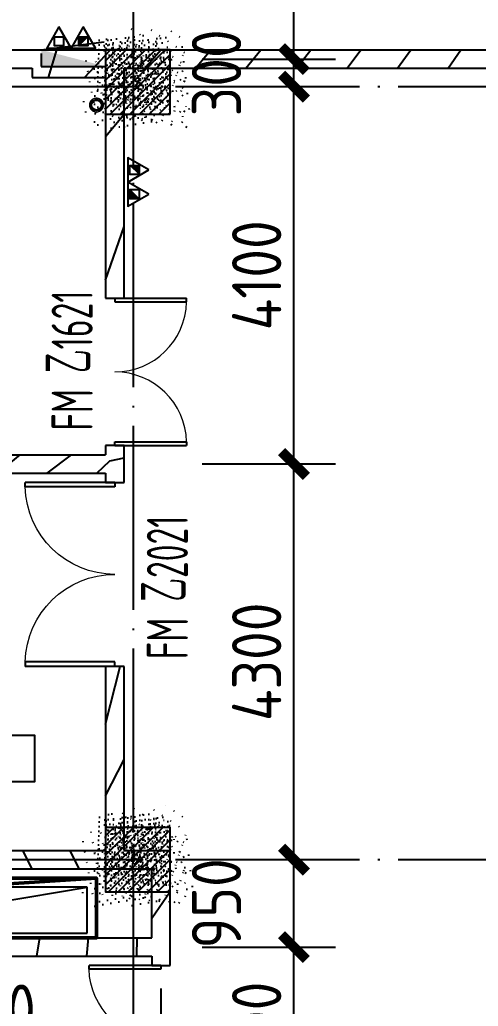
# Model space of a CAD drawing. Header units: inches. Extents: x 0 to 1813292486, y 0 to 3473589894.
# Drawn here: x 600530652 to 600535634, y 3473278025 to 3473288745 of the extents above; entities that cross this region are included whole.
import ezdxf
from ezdxf.enums import TextEntityAlignment as Align
from ezdxf.xclip import XClip

# ---------------------------------------------------------------- set-up
doc = ezdxf.new("R2010")
doc.units = ezdxf.units.IN
doc.header["$LTSCALE"] = 1000
doc.header["$MEASUREMENT"] = 0
doc.header["$XCLIPFRAME"] = 2
doc.linetypes.add('AX-MALL-GIRD-200$0$DOTE', pattern=[2.4200000000000004, 2, -0.2, 0.02, -0.2])
for name, color, linetype in [('A-Anno-Note', 241, 'Continuous'), ('AX-MALL-DIM-P02$0$A-Anno-Dims', 3, 'Continuous'), ('AX-MALL-DIM-P02$0$A-Detl-Thin', 131, 'Continuous'), ('AX-MALL-GIRD-200$0$A-Grid', 222, 'AX-MALL-GIRD-200$0$DOTE'), ('AX-MALL-P02-200$0$A-Anno-Note', 241, 'Continuous'), ('AX-MALL-WALL-P02$0$A-Anno-Note', 241, 'Continuous'), ('AX-MALL-WALL-P02-QT$0$A-Anno-Dims', 3, 'Continuous'), ('AX-MALL-WALL-P02-QT$0$A-Detl-Thin', 131, 'Continuous'), ('AX-MALL-WALL-P02-QT$0$A-Wall', 2, 'Continuous'), ('AX-MALL-WALL-P02-QT$0$A-Wall-Patt', 13, 'Continuous'), ('AX-MALL-WALL-P02-QT$0$A-Wind', 4, 'Continuous'), ('AX-MALL-WORD-P02$0$A-Anno-Note', 241, 'Continuous'), ('AX-MALL-WORD-P02$0$A-Wind-Iden', 11, 'Continuous'), ('AX-MALL-ZTKD-P02$0$A-Anno-Note', 241, 'Continuous'), ('MX-MALL-P02-LG$0$M-VT-DUCT-EAD', 4, 'Continuous'), ('MX-MALL-P02-LG$0$M-VT-DUCT-FLG', 40, 'Continuous'), ('PX-MALL-P02-LG$0$P-Exsh', 31, 'Continuous'), ('PX-MALL-P02-LG$0$P-Hydt-Boxx', 221, 'Continuous'), ('PX-MALL-P02-LG$0$P-Hydt-Pipe', 221, 'Continuous'), ('PX-MALL-P02-LG$0$P-Pipe-Risr', 7, 'Continuous'), ('PX-MALL-P02-LG$0$P-Pipe-Risr-Arch', 6, 'Continuous'), ('PX-MALL-P02-LG$0$P-Pipe-Risr-W100', 6, 'Continuous'), ('PX-MALL-P02-LG$0$P-Pipe-Risr-W50', 6, 'Continuous'), ('SX-MALL-NTKD-L-2F$0$S-HOLE', 5, 'Continuous'), ('SX-MALL-WALL-L-1F~2F$0$S-COLU', 30, 'Continuous'), ('SX-MALL-WALL-L-1F~2F$0$S-PATT-WALL', 83, 'Continuous'), ('SX-MALL-WALL-L-1F~2F$0$单形心', 4, 'Continuous')]:
    doc.layers.add(name, color=color, linetype=linetype)
doc.styles.add('AX-MALL-DIM-P02$0$_TCH_DIM_T3', font='gbenor.shx')
doc.styles.add('AX-MALL-WORD-P02$0$_TCH_WINDOW', font='gbenor.shx', dxfattribs={"bigfont": 'gbcbig.shx'})
doc.styles.add('PX-MALL-P02-LG$0$jzfz', font='gbenor.shx', dxfattribs={"bigfont": 'gbcbig.shx'})
doc.dimstyles.new('AX-MALL-DIM-P02$0$_TCH_ARCH&&180', dxfattribs={"dimtxt": 535.5, "dimasz": 270, "dimexe": 450, "dimexo": 450, "dimgap": 137.25, "dimtad": 1, "dimdec": 0, "dimzin": 0, "dimdsep": 46, "dimtxsty": 'AX-MALL-DIM-P02$0$_TCH_DIM_T3', "dimblk": 'AX-MALL-DIM-P02$0$_ArchTick', "dimcen": 0.09, "dimclrt": 7, "dimazin": 2, "dimtfac": 1, "dimtdec": 0, "dimtix": 1, "dimtmove": 2, "dimatfit": 3, "dimfxl": 500, "dimtolj": 1, "dimtzin": 0, "dimarcsym": 0})
pattern_1 = [(45, (0, 359.0227), (-353.55353201463, 353.55353201463), [])]

# ---------------------------------------------------------------- blocks, each defined once
blk = doc.blocks.new('AX-MALL-WORD-P02')
at = {"layer": 'AX-MALL-WORD-P02$0$A-Anno-Note', "color": 3}
blk.add_lwpolyline([(600360041.2805693, 3473153477.497036), (600361036.4367193, 3473153106.772173), (600361210.9831337, 3473153575.316247), (600360215.8269842, 3473153946.041108)], close=True, dxfattribs=at)
at = {"layer": 'AX-MALL-WORD-P02$0$A-Wind-Iden', "style": 'AX-MALL-WORD-P02$0$_TCH_WINDOW', "width": 0.7}
for s, height, rotation, p in [('1621', 446.25, 69.56816130764669, (600363263.8389819, 3473157286.316308)), ('乙', 506.3829787234042, 69.56816130764669, (600363173.76189, 3473157044.51766)), ('FM', 446.25, 69.56816130764669, (600362955.6661434, 3473156459.07184)), ('2021', 446.25, 69.56816108351019, (600363366.1454097, 3473154597.600975)), ('乙', 506.3829787234042, 69.56816108351019, (600363276.0683169, 3473154355.802326)), ('FM', 446.25, 69.56816108351019, (600363057.972568, 3473153770.356507))]:
    blk.add_text(s, height=height, rotation=rotation, dxfattribs=at).set_placement(p)
blk = doc.blocks.new('AX-MALL-GIRD-200')
at = {"layer": 'AX-MALL-GIRD-200$0$A-Grid'}
for p, q in [((600244912.440112, 3473204422.954183), (600602808.4442104, 3473071096.1909)), ((600241980.060326, 3473196551.41375), (600599876.0644244, 3473063224.650467)), ((600370145.4054303, 3473174495.439316), (600331415.8664808, 3473070531.712234))]:
    blk.add_line(p, q, dxfattribs=at)
blk = doc.blocks.new('SX-MALL-WALL-L-1F~2F$0$BANWANG_XINGXIN')
at = {"color": 0}
for points in [[(0.7071067811865476, 0.7071067811865475), (-0.7071067811865477, -0.7071067811865475)], [(-0.7071067811865475, 0.7071067811865476), (0.7071067811865474, -0.7071067811865477)]]:
    blk.add_lwpolyline(points, dxfattribs=at)
blk = doc.blocks.new('SX-MALL-WALL-L-1F~2F')
at = {"layer": 'SX-MALL-WALL-L-1F~2F$0$S-PATT-WALL'}
h = blk.add_hatch(dxfattribs=at)
h.set_pattern_fill('钢筋混凝土', color=256, scale=15, pattern_type=2)
h.set_pattern_definition([(24.56816131876918, (600332912.8249989, 3473133916.989762), (-31.18316060756021, 68.21004687377882), []), (29.56816131876925, (600332912.8249989, 3473133916.989762), (97.53445422577846, -46.37920049590846), [11.25, -123.75]), (334.5681613187692, (600332912.8249989, 3473133916.989762), (19.88439775835759, 112.9961142864107), [9, -99]), (80.01956131876923, (600332920.95287, 3473133913.12483), (117.4189029535321, 66.61682170576017), [9.5610285, -105.1713168]), (25.75236131876919, (600332923.2977839, 3473133945.102407), (141.3476152674957, -79.15081590010527), [16.87499999999951, -185.624999999996]), (76.20376131876925, (600332935.0767475, 3473133938.506498), (182.3878362713222, 87.98253900728311), [14.3415432, -157.75695]), (330.7523613187692, (600332923.2977839, 3473133945.102407), (182.387767611897, 87.98268144025062), [13.49999999999975, -148.499999999996]), (0.5681613187692669, (600332934.7359098, 3473133932.837853), (62.82047321120105, -87.84980446922418), [11.25, -123.75]), (305.5681613187692, (600332934.7359098, 3473133932.837853), (72.17288940056439, 89.18848105901375), [9, -99]), (51.01956131876926, (600332939.9709445, 3473133925.517033), (134.9933625470349, 1.33857134020591), [9.5610285, -105.1713168]), (17.06816131876921, (600332912.8249989, 3473133916.989762), (19.14085714793764, 46.15589493924091), [0.75, -97.8, 0.75, -100.5, 0.75, -99.375]), (347.0681613187692, (600332912.8249989, 3473133916.989762), (57.63084699394109, 41.66442757030211), [0.75, -57.3, 0.75, -95.55, 0.75, -37.875]), (307.0681613187692, (600332881.4794004, 3473133928.666917), (73.85474001336534, -31.12342331039777), [0.75, -37.5, 0.75, -117, 0.75, -155.25]), (297.0681613187692, (600332867.4230782, 3473133933.90331), (87.2164167648191, -16.46683781742514), [0.75, -48.75, 0.75, -77.69999999999999, 0.75, -110.25])])
h.paths.add_polyline_path([(600364944.1072152, 3473159387.495452), (600365188.4721973, 3473160043.457155), (600364532.5104944, 3473160287.822137), (600364288.1455123, 3473159631.860435)])
h = blk.add_hatch(dxfattribs=at)
h.set_pattern_fill('钢筋混凝土', color=256, scale=15, pattern_type=2)
h.set_pattern_definition([(24.56816131876918, (600332895.3703516, 3473133870.135342), (-31.18316060756021, 68.21004687377882), []), (29.56816131876925, (600332895.3703516, 3473133870.135342), (97.53445422577846, -46.37920049590846), [11.25, -123.75]), (334.5681613187692, (600332895.3703516, 3473133870.135342), (19.88439775835759, 112.9961142864107), [9, -99]), (80.01956131876923, (600332903.4982227, 3473133866.27041), (117.4189029535321, 66.61682170576017), [9.5610285, -105.1713168]), (25.75236131876919, (600332905.8431365, 3473133898.247986), (141.3476152674957, -79.15081590010527), [16.87499999999951, -185.6249999999961]), (76.20376131876925, (600332917.6221002, 3473133891.652078), (182.3878362713222, 87.98253900728311), [14.3415432, -157.75695]), (330.7523613187692, (600332905.8431365, 3473133898.247986), (182.387767611897, 87.98268144025062), [13.49999999999975, -148.4999999999961]), (0.5681613187692669, (600332917.2812625, 3473133885.983433), (62.82047321120105, -87.84980446922418), [11.25, -123.75]), (305.5681613187692, (600332917.2812625, 3473133885.983433), (72.17288940056439, 89.18848105901375), [9, -99]), (51.01956131876926, (600332922.5162972, 3473133878.662612), (134.9933625470349, 1.33857134020591), [9.5610285, -105.1713168]), (17.06816131876921, (600332895.3703516, 3473133870.135342), (19.14085714793764, 46.15589493924091), [0.75, -97.8, 0.75, -100.5, 0.75, -99.375]), (347.0681613187692, (600332895.3703516, 3473133870.135342), (57.63084699394109, 41.66442757030211), [0.75, -57.3, 0.75, -95.55, 0.75, -37.875]), (307.0681613187692, (600332864.0247531, 3473133881.812497), (73.85474001336534, -31.12342331039777), [0.75, -37.5, 0.75, -117, 0.75, -155.25]), (297.0681613187692, (600332849.9684309, 3473133887.04889), (87.2164167648191, -16.46683781742514), [0.75, -48.75, 0.75, -77.69999999999999, 0.75, -110.25])])
h.paths.add_polyline_path([(600361994.2727829, 3473151469.100599), (600362238.637765, 3473152125.062302), (600361582.6760621, 3473152369.427284), (600361338.3110801, 3473151713.465581)])
at = {"layer": 'SX-MALL-WALL-L-1F~2F$0$S-COLU'}
for points in [[(600364944.1072152, 3473159387.495452), (600365188.4721973, 3473160043.457155), (600364532.5104944, 3473160287.822137), (600364288.1455123, 3473159631.860435)], [(600361994.2727829, 3473151469.100599), (600362238.637765, 3473152125.062302), (600361582.6760621, 3473152369.427284), (600361338.3110801, 3473151713.465581)]]:
    blk.add_lwpolyline(points, close=True, dxfattribs=at)
at = {"layer": 'SX-MALL-WALL-L-1F~2F$0$单形心', "xscale": 50, "yscale": 50, "zscale": 50}
for p in [(600364738.3088548, 3473159837.658795), (600361788.4744226, 3473151919.263941)]:
    blk.add_blockref('SX-MALL-WALL-L-1F~2F$0$BANWANG_XINGXIN', p, dxfattribs=at)
blk = doc.blocks.new('SX-MALL-WALL-L-2F~3F')
ref = blk.add_blockref('SX-MALL-WALL-L-1F~2F', (0, 0))
XClip(ref).set_block_clipping_path([(600349769.7341375, 3473074679.418533), (600357001.7302529, 3473071985.287766), (600356499.8725733, 3473070638.124951), (600359302.5086629, 3473069594.060767), (600362345.1765132, 3473077761.653201), (600381551.4312518, 3473070606.759726), (600391553.7259278, 3473066880.611454), (600387749.827644, 3473056669.608357), (600391632.1759799, 3473055223.319679), (600395635.5522461, 3473065969.791956), (600406982.2408491, 3473061742.817497), (600403058.8006672, 3473051210.921831), (600412723.2437257, 3473047610.6332), (600445093.3740637, 3473134503.466942), (600393055.2444371, 3473153889.197227), (600387463.4997383, 3473138878.984498), (600380158.3525343, 3473141600.366193), (600382830.751978, 3473148774.027779), (600388210.8522022, 3473146769.782572), (600390696.2253517, 3473153441.399696), (600277474.697425, 3473195619.741203), (600273446.9822528, 3473184807.934726), (600257129.111771, 3473190886.82031), (600241575.9633431, 3473149136.690594), (600258197.8999482, 3473142944.531458), (600255239.7303221, 3473135003.762026), (600263182.3271956, 3473132044.911624), (600260741.6763649, 3473125493.34496), (600269350.4970673, 3473122286.306632), (600271511.1407766, 3473128086.235537), (600286270.1853781, 3473122588.058336), (600284109.5416689, 3473116788.129431), (600282580.7823727, 3473112684.400902), (600291840.7574171, 3473109234.788475), (600290827.7957876, 3473106515.642598), (600293360.405141, 3473105572.171298), (600294731.2544166, 3473109252.0137), (600323175.4764534, 3473098655.706329), (600321336.3302773, 3473093718.790065), (600344750.773286, 3473084996.222976), (600341987.4689643, 3473077578.540671), (600344583.6790427, 3473076611.376234), (600346015.5062013, 3473080454.904757), (600351201.5612961, 3473078522.947055)])
blk = doc.blocks.new('SX-MALL-WALL-2F~3F')
blk.add_blockref('SX-MALL-WALL-L-2F~3F', (0, 0))
blk = doc.blocks.new('MX-MALL-P02-LG')
at = {"layer": 'MX-MALL-P02-LG$0$M-VT-DUCT-EAD'}
for p, q in [((600361168.2833177, 3473151830.162632), (600358357.0188781, 3473152877.441129)), ((600358182.4724619, 3473152408.897056), (600360993.7369015, 3473151361.618559)), ((600360993.7369015, 3473151361.618559), (600361168.2833177, 3473151830.162632))]:
    blk.add_line(p, q, dxfattribs=at)
at = {"layer": 'MX-MALL-P02-LG$0$M-VT-DUCT-FLG'}
blk.add_line((600358182.4724619, 3473152408.897056), (600361168.2833177, 3473151830.162632), dxfattribs=at)
blk = doc.blocks.new('SX-MALL-NTKD-L-2F')
at = {"layer": 'SX-MALL-NTKD-L-2F$0$S-HOLE', "lineweight": 50, "elevation": 2999.999999999998}
blk.add_lwpolyline([(600358298.2193466, 3473153006.059227), (600361296.901416, 3473151888.962166), (600361069.991096, 3473151279.854927), (600358071.3090267, 3473152396.951988)], close=True, dxfattribs=at)
blk.add_lwpolyline([(600361296.9014161, 3473151888.962166), (600358648.2186202, 3473152686.449243), (600358071.3737843, 3473152396.927864)], dxfattribs=at)
blk = doc.blocks.new('SX-MALL-NTKD-2F')
blk.add_blockref('SX-MALL-NTKD-L-2F', (0, 0))
blk = doc.blocks.new('AX-MALL-WALL-P02-QT$0$$DorLib2D$00000002')
for p, q in [((-0.5, -5.684341886080802e-17), (-0.5000000000000007, 0.4875)), ((-0.4750000000000007, 0.4875), (-0.5000000000000007, 0.4875)), ((-0.475, -2.842170943040401e-17), (-0.4750000000000007, 0.4875)), ((0.475, -2.842170943040401e-17), (0.4750000000000007, 0.4875)), ((0.4750000000000007, 0.4875), (0.5000000000000007, 0.4875)), ((0.5, -5.684341886080802e-17), (0.5000000000000007, 0.4875)), ((-0.5, -5.684341886080802e-17), (-0.475, -2.842170943040401e-17)), ((0.5, -5.684341886080802e-17), (0.475, -2.842170943040401e-17))]:
    blk.add_line(p, q)
at = {"lineweight": 13}
for centre, start, end in [((-0.4875, -4.263256414560601e-17), 0, 88.53071641864632), ((0.4875, -4.263256414560601e-17), 91.4692835813537, 180)]:
    blk.add_arc(centre, 0.4875, start, end, dxfattribs=at)
blk = doc.blocks.new('AX-MALL-WALL-P02-QT')
at = {"layer": 'AX-MALL-WALL-P02-QT$0$A-Wall-Patt'}
h = blk.add_hatch(dxfattribs=at)
h.set_pattern_fill('普通砖', color=256, scale=200, style=0)
h.set_pattern_definition(pattern_1)
h.paths.add_polyline_path([(600356614.4243515, 3473163095.256836), (600356684.8603106, 3473162997.87501), (600363713.0262285, 3473160379.676978), (600363782.8447949, 3473160567.094607), (600356660.9700625, 3473163220.201922)])
h = blk.add_hatch(dxfattribs=at)
h.set_pattern_fill('普通砖', color=256, scale=200, style=0)
h.set_pattern_definition(pattern_1)
h.paths.add_polyline_path([(600363782.8447946, 3473160567.094607), (600363678.1169451, 3473160285.968163), (600364427.7874633, 3473160006.693897), (600364568.0419888, 3473160096.7297), (600364626.2241274, 3473160252.911058)])
h = blk.add_hatch(dxfattribs=at)
h.set_pattern_fill('普通砖', color=256, scale=200, style=0)
h.set_pattern_definition(pattern_1)
h.paths.add_polyline_path([(600364568.0419888, 3473160096.729701), (600364650.1143757, 3473160030.584146), (600379409.2478706, 3473154532.373841), (600379479.0664369, 3473154719.791471), (600364626.2241274, 3473160252.911058)])
h = blk.add_hatch(dxfattribs=at)
h.set_pattern_fill('普通砖', color=256, scale=200, style=0)
h.set_pattern_definition(pattern_1)
h.paths.add_polyline_path([(600364427.7874633, 3473160006.693897), (600363589.9646676, 3473157757.682346), (600363777.3822968, 3473157687.86378), (600364650.1143757, 3473160030.584146), (600364568.0419888, 3473160096.7297)])
h = blk.add_hatch(dxfattribs=at)
h.set_pattern_fill('普通砖', color=256, scale=200, style=0)
h.set_pattern_definition(pattern_1)
h.paths.add_polyline_path([(600355121.2885915, 3473158991.668835), (600355148.8518516, 3473158874.687165), (600362926.6882874, 3473155977.214867), (600363024.0701135, 3473156047.650826), (600362996.5068537, 3473156164.632496), (600355218.6704178, 3473159062.104794)])
h = blk.add_hatch(dxfattribs=at)
h.set_pattern_fill('普通砖', color=256, scale=200, style=0)
h.set_pattern_definition(pattern_1)
h.paths.add_polyline_path([(600363149.0151997, 3473156001.105115), (600363218.8337661, 3473156188.522745), (600363031.4161369, 3473156258.341311), (600362996.5068537, 3473156164.632496), (600363024.0701135, 3473156047.650826)])
h = blk.add_hatch(dxfattribs=at)
h.set_pattern_fill('普通砖', color=256, scale=200, style=0)
h.set_pattern_definition(pattern_1)
h.paths.add_polyline_path([(600362926.6882874, 3473155977.214867), (600362891.7790028, 3473155883.506049), (600363079.1966321, 3473155813.687482), (600363149.0151997, 3473156001.105115), (600363024.0701135, 3473156047.650826)])
h = blk.add_hatch(dxfattribs=at)
h.set_pattern_fill('普通砖', color=256, scale=200, style=0)
h.set_pattern_definition(pattern_1)
h.paths.add_polyline_path([(600361682.8253068, 3473152065.334899), (600362381.0109687, 3473153939.511189), (600362193.5933394, 3473154009.329755), (600361495.4076775, 3473152135.153466), (600361565.8436366, 3473152037.771639)])
h = blk.add_hatch(dxfattribs=at)
h.set_pattern_fill('普通砖', color=256, scale=200, style=0)
h.set_pattern_definition(pattern_1)
h.paths.add_polyline_path([(600358262.5744917, 3473153197.19396), (600358333.193409, 3473153099.743976), (600361519.2979258, 3473151912.826553), (600361565.8436366, 3473152037.771639), (600361495.4076775, 3473152135.153466), (600358308.7542868, 3473153322.27536)])
h = blk.add_hatch(dxfattribs=at)
h.set_pattern_fill('普通砖', color=256, scale=200, style=0)
h.set_pattern_definition(pattern_1)
h.paths.add_polyline_path([(600357954.2091565, 3473152369.432761), (600357907.2975298, 3473152244.623989), (600361562.4901742, 3473150882.957475), (600361659.8720008, 3473150953.393434), (600361632.3087416, 3473151070.375103), (600358071.3737845, 3473152396.927864)])
h = blk.add_hatch(dxfattribs=at)
h.set_pattern_fill('普通砖', color=256, scale=200, style=0)
h.set_pattern_definition(pattern_1)
h.paths.add_polyline_path([(600361565.8436366, 3473152037.771639), (600361519.2979258, 3473151912.826553), (600361894.1283661, 3473151773.191216), (600362151.3645618, 3473151890.790278), (600361682.8253068, 3473152065.334899)])
h = blk.add_hatch(dxfattribs=at)
h.set_pattern_fill('普通砖', color=256, scale=200, style=0)
h.set_pattern_definition(pattern_1)
h.paths.add_polyline_path([(600361659.8720008, 3473150953.393434), (600361784.8170879, 3473150906.847723), (600362151.3645618, 3473151890.790278), (600361894.1283661, 3473151773.191216), (600361632.3087416, 3473151070.375103)])
h = blk.add_hatch(dxfattribs=at)
h.set_pattern_fill('普通砖', color=256, scale=200, style=0)
h.set_pattern_definition(pattern_1)
h.paths.add_polyline_path([(600361562.4901742, 3473150882.957475), (600361527.5808911, 3473150789.248661), (600361714.9985205, 3473150719.430094), (600361784.8170866, 3473150906.847723), (600361659.8720012, 3473150953.393434)])
at = {"layer": 'AX-MALL-WALL-P02-QT$0$A-Wall'}
for p, q in [((600356660.9700625, 3473163220.201922), (600363782.8447949, 3473160567.094607)), ((600356684.8603106, 3473162997.87501), (600363713.0262285, 3473160379.676978)), ((600363782.8447946, 3473160567.094607), (600364626.2241274, 3473160252.911058)), ((600363713.0262285, 3473160379.676978), (600363678.1169451, 3473160285.968163)), ((600363678.1169451, 3473160285.968163), (600364427.7874633, 3473160006.693897)), ((600364626.2241274, 3473160252.911058), (600379479.0664369, 3473154719.791471)), ((600364427.7874633, 3473160006.693897), (600363589.9646676, 3473157757.682346)), ((600363777.3822968, 3473157687.86378), (600364650.1143757, 3473160030.584146)), ((600364650.1143757, 3473160030.584146), (600379409.2478706, 3473154532.373841)), ((600355218.6704178, 3473159062.104794), (600362996.5068537, 3473156164.632496)), ((600355148.8518516, 3473158874.687165), (600362926.6882874, 3473155977.214867)), ((600363589.9646676, 3473157757.682346), (600363777.3822968, 3473157687.86378)), ((600363031.4161369, 3473156258.341311), (600362996.5068537, 3473156164.632496)), ((600363218.8337661, 3473156188.522745), (600363031.4161369, 3473156258.341311)), ((600363149.0151997, 3473156001.105115), (600363218.8337661, 3473156188.522745)), ((600362926.6882874, 3473155977.214867), (600362891.7790028, 3473155883.506049)), ((600363079.1966321, 3473155813.687482), (600363149.0151997, 3473156001.105115)), ((600362891.7790028, 3473155883.506049), (600363079.1966321, 3473155813.687482)), ((600362193.5933394, 3473154009.329755), (600361495.4076775, 3473152135.153466)), ((600362381.0109687, 3473153939.511189), (600362193.5933394, 3473154009.329755)), ((600361682.8253068, 3473152065.334899), (600362381.0109687, 3473153939.511189)), ((600358308.7542868, 3473153322.27536), (600361495.4076775, 3473152135.153466)), ((600358333.193409, 3473153099.743976), (600361519.2979258, 3473151912.826553)), ((600358071.3737845, 3473152396.927864), (600361632.3087416, 3473151070.375103)), ((600357907.2975298, 3473152244.623989), (600361562.4901742, 3473150882.957475)), ((600361682.8253068, 3473152065.334899), (600362151.3645618, 3473151890.790278)), ((600361519.2979258, 3473151912.826553), (600361894.1283661, 3473151773.191216)), ((600361784.8170879, 3473150906.847723), (600362151.3645618, 3473151890.790278)), ((600361632.3087416, 3473151070.375103), (600361894.1283661, 3473151773.191216)), ((600361562.4901742, 3473150882.957475), (600361527.5808911, 3473150789.248661)), ((600361714.9985205, 3473150719.430094), (600361784.8170866, 3473150906.847723)), ((600361527.5808911, 3473150789.248661), (600361714.9985205, 3473150719.430094))]:
    blk.add_line(p, q, dxfattribs=at)
at = {"layer": 'AX-MALL-WALL-P02-QT$0$A-Anno-Dims'}
blk.add_blockref('SX-MALL-NTKD-2F', (0, 0), dxfattribs=at)
at = {"layer": 'AX-MALL-WALL-P02-QT$0$A-Detl-Thin'}
for name in ['MX-MALL-P02-LG', 'SX-MALL-WALL-2F~3F']:
    blk.add_blockref(name, (0, 0), dxfattribs=at)
at = {"layer": 'AX-MALL-WALL-P02-QT$0$A-Wind'}
blk.add_blockref('AX-MALL-GIRD-200', (0, 0), dxfattribs=at)
at = {"layer": 'AX-MALL-WALL-P02-QT$0$A-Wind', "zscale": 200}
for p, xscale, yscale, rotation in [((600363404.3992168, 3473156973.102545), -1600, -1600, 69.56816130897204), ((600362636.3949857, 3473154911.508619), -2000, 2000, 69.56816130692182), ((600361342.0154405, 3473150004.66886), -1600, 1600, 69.56816130966197)]:
    blk.add_blockref('AX-MALL-WALL-P02-QT$0$$DorLib2D$00000002', p, dxfattribs=dict(at, xscale=xscale, yscale=yscale, rotation=rotation))
blk = doc.blocks.new('AX-MALL-WALL-P02')
at = {"layer": 'AX-MALL-WALL-P02$0$A-Anno-Note'}
blk.add_blockref('AX-MALL-WORD-P02', (0, 0), dxfattribs=at)
blk.add_blockref('AX-MALL-WALL-P02-QT', (0, 0), dxfattribs=at)
blk = doc.blocks.new('PX-MALL-P02-LG$0$XHS1')
at = {"layer": 'PX-MALL-P02-LG$0$P-Hydt-Boxx', "ltscale": 0.7}
for p, q in [((350.0030006170273, 240), (-332.898939371109, 327.2950124740601)), ((350.0030006170273, 240), (-349.9969996213913, 240)), ((-349.9969997406006, 239.9999995231628), (-349.9969996213913, 60)), ((350.0030003786087, 200), (350.003000497818, 60)), ((350.0030006170273, 60), (-349.996999502182, 60))]:
    blk.add_line(p, q, dxfattribs=at)
blk.add_solid([(350.0030006170273, 240), (350.0030002593994, 60.00000047683716), (-349.9969996213913, 60)], dxfattribs=at)
blk = doc.blocks.new('PX-MALL-P02-LG$0$MHQ')
at = {"layer": 'PX-MALL-P02-LG$0$P-Exsh', "ltscale": 0.7}
h = blk.add_hatch(dxfattribs=at)
h.set_pattern_fill('ANSI31', color=256, scale=25, style=0)
h.set_pattern_definition([(45, (-160019.2306599375, -42228.3236173685), (-28.0633003783411, 28.0633003783411), [])])
h.paths.add_polyline_path([(-75.0000000015425, 185.1731819980414), (75, 185.1731819980414), (75, 35.17318199802685), (-75.0000000015425, 35.17318199802685)])
for points in [[(0, 346.4101615137042), (-200, -1.455191522836685e-11), (200, -1.455191522836685e-11)], [(0, 346.4101615137042), (-200, -1.455191522836685e-11), (200, -1.455191522836685e-11)], [(0, 346.4101615137042), (-200, -1.455191522836685e-11), (200, -1.455191522836685e-11)], [(-75.0000000015425, 185.1731819980414), (75, 185.1731819980414), (75, 35.17318199802685), (-75.0000000015425, 35.17318199802685)]]:
    blk.add_lwpolyline(points, close=True, dxfattribs=at)
blk = doc.blocks.new('PX-MALL-P02-LG$0$20200929200250')
at = {"layer": 'PX-MALL-P02-LG$0$P-Exsh', "ltscale": 0.7, "xscale": 0.6600000001490116, "yscale": 0.6600000001490116, "zscale": 0.6600000001490116}
for p in [(-132.0000001192093, 40), (131.9999997615814, 40)]:
    blk.add_blockref('PX-MALL-P02-LG$0$MHQ', p, dxfattribs=at)
blk = doc.blocks.new('PX-MALL-P02-LG$0$20211220143732')
at = {"layer": 'PX-MALL-P02-LG$0$P-Exsh'}
blk.add_blockref('PX-MALL-P02-LG$0$20200929200250', (-374.9999999407155, 219.6219584928522), dxfattribs=at)
at = {"layer": 'PX-MALL-P02-LG$0$P-Hydt-Boxx', "ltscale": 0.7, "xscale": -1}
blk.add_blockref('PX-MALL-P02-LG$0$XHS1', (-349.9969999989844, 0), dxfattribs=at)
blk = doc.blocks.new('PX-MALL-P02-LG$0$P-Risr')
at = {"layer": 'PX-MALL-P02-LG$0$P-Pipe-Risr-W50'}
h = blk.add_hatch(color=0, dxfattribs=at)
edge = h.paths.add_edge_path()
edge.add_ellipse((0, 0), major_axis=(47.05795628796547, 47.05795628796547), ratio=0.9999999999999695, start_angle=225.0000000000009, end_angle=405.0000000000009, ccw=False)
edge.add_ellipse((0, 0), major_axis=(47.05795628796764, 47.05795628796764), ratio=0.9999999999998785, start_angle=133.9675974886221, end_angle=225.0000000000035, ccw=False)
edge.add_line((-66.53919663240958, 1.199087783927098), (-54.4367953546693, 1.199087783927098))
edge.add_ellipse((0, 0), major_axis=(-38.50196423560672, 38.50196423560672), ratio=0.9999999999999859, start_angle=43.73814098242129, end_angle=134.9999999999996)
edge.add_ellipse((0, 0), major_axis=(38.50196423561096, 38.50196423561096), ratio=0.9999999999998216, start_angle=225.0000000000051, end_angle=405.0000000000051)
edge.add_ellipse((0, 0), major_axis=(38.50196423560679, 38.50196423560679), ratio=0.9999999999999831, start_angle=45.00000000000048, end_angle=133.7381409824204)
edge.add_line((-54.43679535467527, 1.199087783927098), (-66.53919663241555, 1.199087783927098))
edge.add_ellipse((0, 0), major_axis=(-47.05795628796762, 47.05795628796762), ratio=0.9999999999998742, start_angle=-45.00000000000358, end_angle=43.967597488629224, ccw=False)
at = {"layer": 'PX-MALL-P02-LG$0$P-Pipe-Risr-Arch', "ltscale": 0.7}
blk.add_circle((0, 0), 59.29000000000001, dxfattribs=at)
at = {"layer": 'PX-MALL-P02-LG$0$P-Pipe-Risr-W100', "color": 0, "const_width": 15}
blk.add_lwpolyline([(-75, 0, 1), (75, 0, 1)], format="xyb", close=True, dxfattribs=at)
at = {"layer": 'PX-MALL-P02-LG$0$P-Pipe-Risr-W50'}
blk.add_circle((0, 0), 54.45000000000001, dxfattribs=at)
at = {"layer": 'PX-MALL-P02-LG$0$P-Pipe-Risr', "style": 'PX-MALL-P02-LG$0$jzfz', "width": 0.6, "flags": 1}
for tag, p in [('SYS-MARK', (0.3310501334344735, -45.65933377496549)), ('RANGE', (0.3337570973526454, -45.67887874227017))]:
    blk.add_attdef(tag, text='', height=0.015625, dxfattribs=at).set_placement(p, align=Align.MIDDLE)
blk = doc.blocks.new('PX-MALL-P02-LG')
at = {"layer": 'PX-MALL-P02-LG$0$P-Exsh'}
for name, p, rotation in [('PX-MALL-P02-LG$0$20211220143732', (600364448.7282122, 3473160062.920982), 339.5681607883333), ('PX-MALL-P02-LG$0$20200929200250', (600364218.4192748, 3473158871.762405), 249.5681611621706)]:
    blk.add_blockref(name, p, dxfattribs=dict(at, rotation=rotation))
at = {"layer": 'PX-MALL-P02-LG$0$P-Hydt-Pipe', "color": 221, "rotation": 69.56816127172378}
blk.add_blockref('PX-MALL-P02-LG$0$P-Risr', (600364229.3459796, 3473159760.47853), dxfattribs=at)
blk = doc.blocks.new('AX-MALL-ZTKD-P02')
at = {"layer": 'AX-MALL-ZTKD-P02$0$A-Anno-Note'}
blk.add_blockref('AX-MALL-GIRD-200', (0, 0), dxfattribs=at)
blk = doc.blocks.new('AX-MALL-DIM-P02$0$_ArchTick')
at = {"color": 0, "linetype": 'ByBlock', "const_width": 0.4}
blk.add_lwpolyline([(-0.5, -0.5), (0.5, 0.5)], dxfattribs=at)
blk = doc.blocks.new('*D1511')
at = {"layer": 'AX-MALL-DIM-P02$0$A-Anno-Dims', "color": 0, "lineweight": -2, "transparency": 16777216}
for p, q in [((600362112.8027612, 3473150784.663448), (600363467.5674393, 3473150279.973852)), ((600362347.6921049, 3473148562.889322), (600363045.8777734, 3473150437.065627)), ((600361414.6170928, 3473148910.487144), (600362769.3817708, 3473148405.797547))]:
    blk.add_line(p, q, dxfattribs=at)
at = {"layer": 'AX-MALL-DIM-P02$0$A-Anno-Dims', "color": 0, "lineweight": -2, "transparency": 16777216, "xscale": 270, "yscale": 270, "zscale": 270}
for p, rotation in [((600363045.8777734, 3473150437.065627), 69.56816128330098), ((600362347.6921049, 3473148562.889322), 249.568161283301)]:
    blk.add_blockref('AX-MALL-DIM-P02$0$_ArchTick', p, dxfattribs=dict(at, rotation=rotation))
at = {"layer": 'AX-MALL-DIM-P02$0$A-Anno-Dims', "color": 7, "transparency": 16777216, "insert": (600362317.2642395, 3473149641.360071), "char_height": 535.5, "attachment_point": 5, "rotation": 69.56816128330098, "style": 'AX-MALL-DIM-P02$0$_TCH_DIM_T3'}
blk.add_mtext('\\A1;2000', dxfattribs=at)
blk = doc.blocks.new('*D1512')
at = {"layer": 'AX-MALL-DIM-P02$0$A-Anno-Dims', "color": 0, "lineweight": -2, "transparency": 16777216}
for p, q in [((600362444.4412848, 3473151674.898082), (600363799.2059631, 3473151170.208486)), ((600363045.8777733, 3473150437.065626), (600363377.5162971, 3473151327.300261)), ((600362112.8027611, 3473150784.663448), (600363467.5674393, 3473150279.973852))]:
    blk.add_line(p, q, dxfattribs=at)
at = {"layer": 'AX-MALL-DIM-P02$0$A-Anno-Dims', "color": 0, "lineweight": -2, "transparency": 16777216, "xscale": 270, "yscale": 270, "zscale": 270}
for p, rotation in [((600363377.5162971, 3473151327.300261), 69.56816128794677), ((600363045.8777733, 3473150437.065626), 249.5681612879468)]:
    blk.add_blockref('AX-MALL-DIM-P02$0$_ArchTick', p, dxfattribs=dict(at, rotation=rotation))
at = {"layer": 'AX-MALL-DIM-P02$0$A-Anno-Dims', "color": 7, "transparency": 16777216, "insert": (600362423.1373601, 3473151175.944562), "char_height": 535.5, "attachment_point": 5, "rotation": 69.56816128794677, "style": 'AX-MALL-DIM-P02$0$_TCH_DIM_T3'}
blk.add_mtext('\\A1;950', dxfattribs=at)
blk = doc.blocks.new('*D1513')
at = {"layer": 'AX-MALL-DIM-P02$0$A-Anno-Dims', "color": 0, "lineweight": -2, "transparency": 16777216}
for p, q in [((600363945.5401253, 3473155704.376206), (600365300.3048035, 3473155199.68661)), ((600363377.516297, 3473151327.30026), (600364878.6151375, 3473155356.778385)), ((600362444.4412848, 3473151674.898082), (600363799.205963, 3473151170.208486))]:
    blk.add_line(p, q, dxfattribs=at)
at = {"layer": 'AX-MALL-DIM-P02$0$A-Anno-Dims', "color": 0, "lineweight": -2, "transparency": 16777216, "xscale": 270, "yscale": 270, "zscale": 270}
for p, rotation in [((600364878.6151375, 3473155356.778385), 69.56816128499212), ((600363377.516297, 3473151327.30026), 249.5681612849921)]:
    blk.add_blockref('AX-MALL-DIM-P02$0$_ArchTick', p, dxfattribs=dict(at, rotation=rotation))
at = {"layer": 'AX-MALL-DIM-P02$0$A-Anno-Dims', "color": 7, "transparency": 16777216, "insert": (600363748.5450178, 3473153483.42192), "char_height": 535.5, "attachment_point": 5, "rotation": 69.56816128499212, "style": 'AX-MALL-DIM-P02$0$_TCH_DIM_T3'}
blk.add_mtext('\\A1;4300', dxfattribs=at)
blk = doc.blocks.new('*D1514')
at = {"layer": 'AX-MALL-DIM-P02$0$A-Anno-Dims', "color": 0, "lineweight": -2, "transparency": 16777216}
for p, q in [((600365376.8207369, 3473159546.437608), (600366731.5854149, 3473159041.748012)), ((600364878.6151375, 3473155356.778385), (600366309.895749, 3473159198.839786)), ((600363945.5401253, 3473155704.376207), (600365300.3048034, 3473155199.686611))]:
    blk.add_line(p, q, dxfattribs=at)
at = {"layer": 'AX-MALL-DIM-P02$0$A-Anno-Dims', "color": 0, "lineweight": -2, "transparency": 16777216, "xscale": 270, "yscale": 270, "zscale": 270}
for p, rotation in [((600366309.895749, 3473159198.839786), 69.56816128375738), ((600364878.6151375, 3473155356.778385), 249.5681612837573)]:
    blk.add_blockref('AX-MALL-DIM-P02$0$_ArchTick', p, dxfattribs=dict(at, rotation=rotation))
at = {"layer": 'AX-MALL-DIM-P02$0$A-Anno-Dims', "color": 7, "transparency": 16777216, "insert": (600365214.7347443, 3473157419.191683), "char_height": 535.5, "attachment_point": 5, "rotation": 69.56816128375738, "style": 'AX-MALL-DIM-P02$0$_TCH_DIM_T3'}
blk.add_mtext('\\A1;4100', dxfattribs=at)
blk = doc.blocks.new('*D1515')
at = {"layer": 'AX-MALL-DIM-P02$0$A-Anno-Dims', "color": 0, "lineweight": -2, "transparency": 16777216}
for p, q in [((600365481.548587, 3473159827.564053), (600366836.3132654, 3473159322.874457)), ((600365376.8207366, 3473159546.437608), (600366731.5854152, 3473159041.748012)), ((600366309.8957492, 3473159198.839786), (600366414.6235994, 3473159479.966231))]:
    blk.add_line(p, q, dxfattribs=at)
at = {"layer": 'AX-MALL-DIM-P02$0$A-Anno-Dims', "color": 0, "lineweight": -2, "transparency": 16777216, "xscale": 270, "yscale": 270, "zscale": 270}
for p, rotation in [((600366414.6235994, 3473159479.966231), 69.56816129045623), ((600366309.8957492, 3473159198.839786), 249.5681612904562)]:
    blk.add_blockref('AX-MALL-DIM-P02$0$_ArchTick', p, dxfattribs=dict(at, rotation=rotation))
at = {"layer": 'AX-MALL-DIM-P02$0$A-Anno-Dims', "color": 7, "transparency": 16777216, "insert": (600365573.6999989, 3473159633.164627), "char_height": 535.5, "attachment_point": 5, "rotation": 69.56816129045623, "style": 'AX-MALL-DIM-P02$0$_TCH_DIM_T3'}
blk.add_mtext('\\A1;300', dxfattribs=at)
blk = doc.blocks.new('*D1516')
at = {"layer": 'AX-MALL-DIM-P02$0$A-Anno-Dims', "color": 0, "lineweight": -2, "transparency": 16777216}
for p, q in [((600366284.4621009, 3473161982.866791), (600367639.2267792, 3473161478.177195)), ((600366414.6235992, 3473159479.96623), (600367217.5371133, 3473161635.268969)), ((600365481.548587, 3473159827.564052), (600366836.3132651, 3473159322.874456))]:
    blk.add_line(p, q, dxfattribs=at)
at = {"layer": 'AX-MALL-DIM-P02$0$A-Anno-Dims', "color": 0, "lineweight": -2, "transparency": 16777216, "xscale": 270, "yscale": 270, "zscale": 270}
for p, rotation in [((600367217.5371133, 3473161635.268969), 69.56816128494931), ((600366414.6235992, 3473159479.96623), 249.5681612849493)]:
    blk.add_blockref('AX-MALL-DIM-P02$0$_ArchTick', p, dxfattribs=dict(at, rotation=rotation))
at = {"layer": 'AX-MALL-DIM-P02$0$A-Anno-Dims', "color": 7, "transparency": 16777216, "insert": (600366436.5596565, 3473160699.000197), "char_height": 535.5, "attachment_point": 5, "rotation": 69.56816128494931, "style": 'AX-MALL-DIM-P02$0$_TCH_DIM_T3'}
blk.add_mtext('\\A1;2300', dxfattribs=at)
blk = doc.blocks.new('*D1536')
at = {"layer": 'AX-MALL-DIM-P02$0$A-Anno-Dims', "color": 0, "lineweight": -2, "transparency": 16777216}
for p, q in [((600357785.6639167, 3473151916.438679), (600357408.5157341, 3473150904.040087)), ((600357565.6075083, 3473151325.729753), (600361313.9649123, 3473149929.356631)), ((600361534.0213209, 3473150520.065558), (600361156.8731381, 3473149507.666965))]:
    blk.add_line(p, q, dxfattribs=at)
at = {"layer": 'AX-MALL-DIM-P02$0$A-Anno-Dims', "color": 0, "lineweight": -2, "transparency": 16777216, "xscale": 270, "yscale": 270, "zscale": 270}
for p, rotation in [((600357565.6075083, 3473151325.729753), 159.5681613021463), ((600361313.9649123, 3473149929.356631), 339.5681613021463)]:
    blk.add_blockref('AX-MALL-DIM-P02$0$_ArchTick', p, dxfattribs=dict(at, rotation=rotation))
at = {"layer": 'AX-MALL-DIM-P02$0$A-Anno-Dims', "color": 7, "transparency": 16777216, "insert": (600359581.1688073, 3473151007.063891), "char_height": 535.5, "attachment_point": 5, "rotation": 339.5681613021463, "style": 'AX-MALL-DIM-P02$0$_TCH_DIM_T3'}
blk.add_mtext('\\A1;4000', dxfattribs=at)
blk = doc.blocks.new('AX-MALL-DIM-P02')
at = {"layer": 'AX-MALL-DIM-P02$0$A-Detl-Thin'}
blk.add_blockref('AX-MALL-ZTKD-P02', (-2.384185791015625e-06, 9.5367431640625e-07), dxfattribs=at)
at = {"layer": 'AX-MALL-DIM-P02$0$A-Anno-Dims'}
for p1, p2, distance, picture, middle in [((600365059.858921, 3473159984.655828), (600365862.7724352, 3473162139.958566), -1445.7174421491604, '*D1516', (600366436.5596565, 3473160699.000197)), ((600363523.8504595, 3473155861.467981), (600364955.131071, 3473159703.529382), -1445.7174417045298, '*D1514', (600365214.7347443, 3473157419.191683)), ((600362022.751619, 3473151831.989857), (600363523.8504595, 3473155861.467981), -1445.7174415380694, '*D1513', (600363748.5450178, 3473153483.42192)), ((600357942.755691, 3473152338.128345), (600361691.1130952, 3473150941.755224), -1080.3664488551071, '*D1536', (600359581.1688073, 3473151007.063891)), ((600360992.9274266, 3473149067.578918), (600361691.1130953, 3473150941.755223), -1445.7174416497785, '*D1511', (600362317.2642395, 3473149641.360071))]:
    dim = blk.add_aligned_dim(p1=p1, p2=p2, distance=distance, dimstyle='AX-MALL-DIM-P02$0$_TCH_ARCH&&180', dxfattribs=at)
    dim.commit()
    dim.dimension.update_dxf_attribs({"geometry": picture, "text_midpoint": middle})
for base, p1, p2, angle, picture, middle in [((600366414.6235994, 3473159479.966231), (600364955.1310709, 3473159703.529382), (600365059.8589209, 3473159984.655828), 69.56816132224782, '*D1515', (600365573.6999989, 3473159633.164627)), ((600363377.5162971, 3473151327.300261), (600361691.1130952, 3473150941.755223), (600362022.7516189, 3473151831.989857), 69.5681612979862, '*D1512', (600362423.1373601, 3473151175.944562))]:
    dim = blk.add_linear_dim(base=base, p1=p1, p2=p2, angle=angle, dimstyle='AX-MALL-DIM-P02$0$_TCH_ARCH&&180', dxfattribs=at)
    dim.commit()
    dim.dimension.update_dxf_attribs({"geometry": picture, "text_midpoint": middle, "dimtype": 129})
blk = doc.blocks.new('AX-MALL-P02-200')
at = {"layer": 'AX-MALL-P02-200$0$A-Anno-Note'}
blk.add_blockref('AX-MALL-WALL-P02', (0, 0), dxfattribs=at)
for name in ['AX-MALL-DIM-P02', 'PX-MALL-P02-LG']:
    blk.add_blockref(name, (0, 0), dxfattribs=at)

msp = doc.modelspace()

# ---------------------------------------------------------------- block references
at = {"layer": 'A-Anno-Note', "rotation": 20.43183869077545}
msp.add_blockref('AX-MALL-P02-200', (1250392458.527329, 9048125.682563305), dxfattribs=at)

doc.saveas('drawing.dxf')
